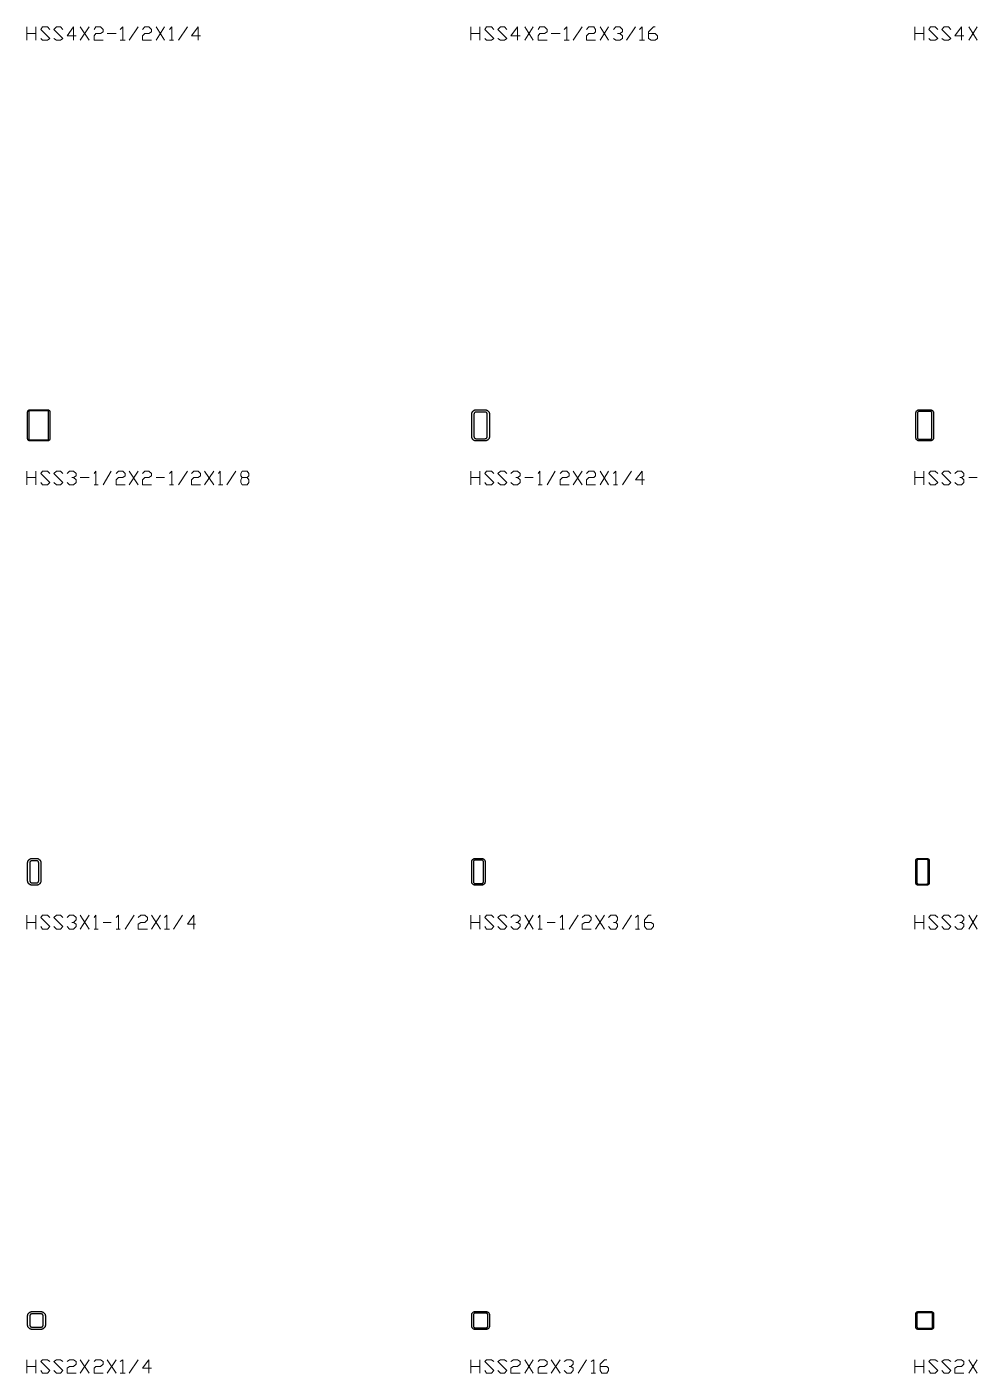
# Model space of a CAD drawing. Header units: inches. Extents: x 0 to 975, y -1305 to 34.
# Drawn here: x 749.9 to 856.9, y -1254.9 to -1103.4 of the extents above; entities that cross this region are included whole.
import ezdxf

# ---------------------------------------------------------------- set-up
doc = ezdxf.new("R2010")
doc.units = ezdxf.units.IN
doc.header["$MEASUREMENT"] = 0
doc.layers.add('AISC_STEEL', color=7, linetype='Continuous')

msp = doc.modelspace()

# ---------------------------------------------------------------- linework, layer by layer
at = {"color": 3, "lineweight": 0}
for p, q in [((749.92, -1104.88), (749.92, -1103.41)), ((749.92, -1104.14), (750.94, -1104.14)), ((750.94, -1103.41), (750.94, -1104.88)), ((755.92, -1103.41), (756.93, -1104.88)), ((755.92, -1104.88), (756.93, -1103.41)), ((758.96, -1104.14), (759.97, -1104.14)), ((761.45, -1104.88), (762.46, -1103.41)), ((764.49, -1103.41), (765.41, -1104.88)), ((764.49, -1104.88), (765.41, -1103.41)), ((766.98, -1104.88), (768, -1103.41)), ((799.9, -1104.88), (799.9, -1103.41)), ((799.9, -1104.14), (800.92, -1104.14)), ((800.92, -1103.41), (800.92, -1104.88)), ((805.99, -1103.41), (806.91, -1104.88)), ((805.99, -1104.88), (806.91, -1103.41)), ((808.94, -1104.14), (809.95, -1104.14)), ((811.43, -1104.88), (812.44, -1103.41)), ((814.47, -1103.41), (815.4, -1104.88)), ((814.47, -1104.88), (815.4, -1103.41)), ((817.42, -1104.88), (818.44, -1103.41)), ((849.88, -1104.88), (849.88, -1103.41)), ((849.88, -1104.14), (850.9, -1104.14)), ((850.9, -1103.41), (850.9, -1104.88)), ((855.97, -1103.41), (856.89, -1104.88)), ((855.97, -1104.88), (856.89, -1103.41)), ((760.43, -1104.88), (760.99, -1104.88)), ((765.97, -1104.88), (766.43, -1104.88)), ((810.42, -1104.88), (810.97, -1104.88)), ((818.9, -1104.88), (819.45, -1104.88)), ((749.92, -1154.96), (749.92, -1153.39)), ((749.92, -1154.13), (750.94, -1154.13)), ((750.94, -1153.39), (750.94, -1154.96)), ((755.92, -1154.13), (756.93, -1154.13)), ((758.5, -1154.96), (759.42, -1153.39)), ((761.45, -1153.39), (762.46, -1154.96)), ((761.45, -1154.96), (762.46, -1153.39)), ((764.49, -1154.13), (765.41, -1154.13)), ((766.98, -1154.96), (768, -1153.39)), ((769.93, -1153.39), (770.95, -1154.96)), ((769.93, -1154.96), (770.95, -1153.39)), ((772.42, -1154.96), (773.44, -1153.39)), ((799.9, -1154.96), (799.9, -1153.39)), ((799.9, -1154.13), (800.92, -1154.13)), ((800.92, -1153.39), (800.92, -1154.96)), ((805.99, -1154.13), (806.91, -1154.13)), ((808.48, -1154.96), (809.4, -1153.39)), ((811.43, -1153.39), (812.44, -1154.96)), ((811.43, -1154.96), (812.44, -1153.39)), ((814.47, -1153.39), (815.4, -1154.96)), ((814.47, -1154.96), (815.4, -1153.39)), ((816.96, -1154.96), (817.98, -1153.39)), ((849.88, -1154.96), (849.88, -1153.39)), ((849.88, -1154.13), (850.9, -1154.13)), ((850.9, -1153.39), (850.9, -1154.96)), ((855.97, -1154.13), (856.89, -1154.13)), ((757.48, -1154.96), (757.94, -1154.96)), ((765.97, -1154.96), (766.43, -1154.96)), ((771.5, -1154.96), (771.96, -1154.96)), ((807.47, -1154.96), (807.93, -1154.96)), ((815.95, -1154.96), (816.41, -1154.96)), ((749.92, -1204.94), (749.92, -1203.37)), ((749.92, -1204.2), (750.94, -1204.2)), ((750.94, -1203.37), (750.94, -1204.94)), ((755.92, -1203.37), (756.93, -1204.94)), ((755.92, -1204.94), (756.93, -1203.37)), ((758.5, -1204.2), (759.42, -1204.2)), ((760.99, -1204.94), (762, -1203.37)), ((763.94, -1203.37), (764.95, -1204.94)), ((763.94, -1204.94), (764.95, -1203.37)), ((766.43, -1204.94), (767.44, -1203.37)), ((799.9, -1204.94), (799.9, -1203.37)), ((799.9, -1204.2), (800.92, -1204.2)), ((800.92, -1203.37), (800.92, -1204.94)), ((805.99, -1203.37), (806.91, -1204.94)), ((805.99, -1204.94), (806.91, -1203.37)), ((808.48, -1204.2), (809.4, -1204.2)), ((810.97, -1204.94), (811.98, -1203.37)), ((813.92, -1203.37), (814.93, -1204.94)), ((813.92, -1204.94), (814.93, -1203.37)), ((816.96, -1204.94), (817.98, -1203.37)), ((849.88, -1204.94), (849.88, -1203.37)), ((849.88, -1204.2), (850.9, -1204.2)), ((850.9, -1203.37), (850.9, -1204.94)), ((855.97, -1203.37), (856.89, -1204.94)), ((855.97, -1204.94), (856.89, -1203.37)), ((757.48, -1204.94), (757.94, -1204.94)), ((759.97, -1204.94), (760.43, -1204.94)), ((765.41, -1204.94), (765.97, -1204.94)), ((807.47, -1204.94), (807.93, -1204.94)), ((809.95, -1204.94), (810.42, -1204.94)), ((818.44, -1204.94), (818.9, -1204.94)), ((749.92, -1254.92), (749.92, -1253.44)), ((749.92, -1254.18), (750.94, -1254.18)), ((750.94, -1253.44), (750.94, -1254.92)), ((755.92, -1253.44), (756.93, -1254.92)), ((755.92, -1254.92), (756.93, -1253.44)), ((758.96, -1253.44), (759.97, -1254.92)), ((758.96, -1254.92), (759.97, -1253.44)), ((761.45, -1254.92), (762.46, -1253.44)), ((799.9, -1254.92), (799.9, -1253.44)), ((799.9, -1254.18), (800.92, -1254.18)), ((800.92, -1253.44), (800.92, -1254.92)), ((805.99, -1253.44), (806.91, -1254.92)), ((805.99, -1254.92), (806.91, -1253.44)), ((808.94, -1253.44), (809.95, -1254.92)), ((808.94, -1254.92), (809.95, -1253.44)), ((811.98, -1254.92), (812.91, -1253.44)), ((849.88, -1254.92), (849.88, -1253.44)), ((849.88, -1254.18), (850.9, -1254.18)), ((850.9, -1253.44), (850.9, -1254.92)), ((855.97, -1253.44), (856.89, -1254.92)), ((855.97, -1254.92), (856.89, -1253.44)), ((760.43, -1254.92), (760.99, -1254.92)), ((813.46, -1254.92), (813.92, -1254.92))]:
    msp.add_line(p, q, dxfattribs=at)
for points in [[(751.49, -1104.7), (751.67, -1104.88), (752.23, -1104.88), (752.5, -1104.7), (751.49, -1103.68), (751.67, -1103.41), (752.23, -1103.41), (752.5, -1103.68)], [(752.97, -1104.7), (753.24, -1104.88), (753.7, -1104.88), (753.98, -1104.7), (752.97, -1103.68), (753.24, -1103.41), (753.7, -1103.41), (753.98, -1103.68)], [(755.45, -1104.42), (754.44, -1104.42), (755.18, -1103.41), (755.18, -1104.88)], [(757.48, -1103.68), (757.67, -1103.41), (758.22, -1103.41), (758.5, -1103.68), (758.5, -1103.96), (758.22, -1104.14), (757.67, -1104.14), (757.48, -1104.42), (757.48, -1104.88), (758.5, -1104.88)], [(760.43, -1103.68), (760.71, -1103.41), (760.71, -1104.88)], [(762.92, -1103.68), (763.2, -1103.41), (763.66, -1103.41), (763.94, -1103.68), (763.94, -1103.96), (763.66, -1104.14), (763.2, -1104.14), (762.92, -1104.42), (762.92, -1104.88), (763.94, -1104.88)], [(765.97, -1103.68), (766.24, -1103.41), (766.24, -1104.88)], [(769.47, -1104.42), (768.46, -1104.42), (769.2, -1103.41), (769.2, -1104.88)], [(801.47, -1104.7), (801.66, -1104.88), (802.21, -1104.88), (802.49, -1104.7), (801.47, -1103.68), (801.66, -1103.41), (802.21, -1103.41), (802.49, -1103.68)], [(802.95, -1104.7), (803.22, -1104.88), (803.68, -1104.88), (803.96, -1104.7), (802.95, -1103.68), (803.22, -1103.41), (803.68, -1103.41), (803.96, -1103.68)], [(805.44, -1104.42), (804.42, -1104.42), (805.16, -1103.41), (805.16, -1104.88)], [(807.47, -1103.68), (807.65, -1103.41), (808.2, -1103.41), (808.48, -1103.68), (808.48, -1103.96), (808.2, -1104.14), (807.65, -1104.14), (807.47, -1104.42), (807.47, -1104.88), (808.48, -1104.88)], [(810.42, -1103.68), (810.69, -1103.41), (810.69, -1104.88)], [(812.91, -1103.68), (813.18, -1103.41), (813.74, -1103.41), (813.92, -1103.68), (813.92, -1103.96), (813.74, -1104.14), (813.18, -1104.14), (812.91, -1104.42), (812.91, -1104.88), (813.92, -1104.88)], [(815.95, -1103.68), (816.23, -1103.41), (816.69, -1103.41), (816.96, -1103.68), (816.96, -1103.96), (816.69, -1104.14), (816.41, -1104.14)], [(816.69, -1104.14), (816.96, -1104.42), (816.96, -1104.7), (816.69, -1104.88), (816.23, -1104.88), (815.95, -1104.7)], [(818.9, -1103.68), (819.18, -1103.41), (819.18, -1104.88)], [(819.91, -1104.14), (820.65, -1104.14), (820.93, -1104.42), (820.93, -1104.7), (820.65, -1104.88), (820.19, -1104.88), (819.91, -1104.7), (819.91, -1103.96), (820.47, -1103.41), (820.65, -1103.41)], [(851.45, -1104.7), (851.64, -1104.88), (852.19, -1104.88), (852.47, -1104.7), (851.45, -1103.68), (851.64, -1103.41), (852.19, -1103.41), (852.47, -1103.68)], [(852.93, -1104.7), (853.2, -1104.88), (853.67, -1104.88), (853.94, -1104.7), (852.93, -1103.68), (853.2, -1103.41), (853.67, -1103.41), (853.94, -1103.68)], [(855.42, -1104.42), (854.4, -1104.42), (855.14, -1103.41), (855.14, -1104.88)], [(751.49, -1154.68), (751.67, -1154.96), (752.23, -1154.96), (752.5, -1154.68), (751.49, -1153.67), (751.67, -1153.39), (752.23, -1153.39), (752.5, -1153.67)], [(752.97, -1154.68), (753.24, -1154.96), (753.7, -1154.96), (753.98, -1154.68), (752.97, -1153.67), (753.24, -1153.39), (753.7, -1153.39), (753.98, -1153.67)], [(754.44, -1153.67), (754.72, -1153.39), (755.18, -1153.39), (755.45, -1153.67), (755.45, -1153.94), (755.18, -1154.13), (754.99, -1154.13)], [(755.18, -1154.13), (755.45, -1154.4), (755.45, -1154.68), (755.18, -1154.96), (754.72, -1154.96), (754.44, -1154.68)], [(757.48, -1153.67), (757.67, -1153.39), (757.67, -1154.96)], [(759.97, -1153.67), (760.25, -1153.39), (760.71, -1153.39), (760.99, -1153.67), (760.99, -1153.94), (760.71, -1154.13), (760.25, -1154.13), (759.97, -1154.4), (759.97, -1154.96), (760.99, -1154.96)], [(762.92, -1153.67), (763.2, -1153.39), (763.66, -1153.39), (763.94, -1153.67), (763.94, -1153.94), (763.66, -1154.13), (763.2, -1154.13), (762.92, -1154.4), (762.92, -1154.96), (763.94, -1154.96)], [(765.97, -1153.67), (766.24, -1153.39), (766.24, -1154.96)], [(768.46, -1153.67), (768.73, -1153.39), (769.2, -1153.39), (769.47, -1153.67), (769.47, -1153.94), (769.2, -1154.13), (768.73, -1154.13), (768.46, -1154.4), (768.46, -1154.96), (769.47, -1154.96)], [(771.5, -1153.67), (771.69, -1153.39), (771.69, -1154.96)], [(774.73, -1154.13), (774.91, -1154.4), (774.91, -1154.68), (774.73, -1154.96), (774.17, -1154.96), (773.99, -1154.68), (773.99, -1154.4), (774.17, -1154.13), (774.73, -1154.13), (774.91, -1153.94), (774.91, -1153.67), (774.73, -1153.39), (774.17, -1153.39), (773.99, -1153.67), (773.99, -1153.94), (774.17, -1154.13)], [(801.47, -1154.68), (801.66, -1154.96), (802.21, -1154.96), (802.49, -1154.68), (801.47, -1153.67), (801.66, -1153.39), (802.21, -1153.39), (802.49, -1153.67)], [(802.95, -1154.68), (803.22, -1154.96), (803.68, -1154.96), (803.96, -1154.68), (802.95, -1153.67), (803.22, -1153.39), (803.68, -1153.39), (803.96, -1153.67)], [(804.42, -1153.67), (804.7, -1153.39), (805.16, -1153.39), (805.44, -1153.67), (805.44, -1153.94), (805.16, -1154.13), (804.98, -1154.13)], [(805.16, -1154.13), (805.44, -1154.4), (805.44, -1154.68), (805.16, -1154.96), (804.7, -1154.96), (804.42, -1154.68)], [(807.47, -1153.67), (807.65, -1153.39), (807.65, -1154.96)], [(809.95, -1153.67), (810.23, -1153.39), (810.69, -1153.39), (810.97, -1153.67), (810.97, -1153.94), (810.69, -1154.13), (810.23, -1154.13), (809.95, -1154.4), (809.95, -1154.96), (810.97, -1154.96)], [(812.91, -1153.67), (813.18, -1153.39), (813.74, -1153.39), (813.92, -1153.67), (813.92, -1153.94), (813.74, -1154.13), (813.18, -1154.13), (812.91, -1154.4), (812.91, -1154.96), (813.92, -1154.96)], [(815.95, -1153.67), (816.23, -1153.39), (816.23, -1154.96)], [(819.45, -1154.4), (818.44, -1154.4), (819.18, -1153.39), (819.18, -1154.96)], [(851.45, -1154.68), (851.64, -1154.96), (852.19, -1154.96), (852.47, -1154.68), (851.45, -1153.67), (851.64, -1153.39), (852.19, -1153.39), (852.47, -1153.67)], [(852.93, -1154.68), (853.2, -1154.96), (853.67, -1154.96), (853.94, -1154.68), (852.93, -1153.67), (853.2, -1153.39), (853.67, -1153.39), (853.94, -1153.67)], [(854.4, -1153.67), (854.68, -1153.39), (855.14, -1153.39), (855.42, -1153.67), (855.42, -1153.94), (855.14, -1154.13), (854.96, -1154.13)], [(855.14, -1154.13), (855.42, -1154.4), (855.42, -1154.68), (855.14, -1154.96), (854.68, -1154.96), (854.4, -1154.68)], [(751.49, -1204.66), (751.67, -1204.94), (752.23, -1204.94), (752.5, -1204.66), (751.49, -1203.65), (751.67, -1203.37), (752.23, -1203.37), (752.5, -1203.65)], [(752.97, -1204.66), (753.24, -1204.94), (753.7, -1204.94), (753.98, -1204.66), (752.97, -1203.65), (753.24, -1203.37), (753.7, -1203.37), (753.98, -1203.65)], [(754.44, -1203.65), (754.72, -1203.37), (755.18, -1203.37), (755.45, -1203.65), (755.45, -1203.92), (755.18, -1204.2), (754.99, -1204.2)], [(755.18, -1204.2), (755.45, -1204.38), (755.45, -1204.66), (755.18, -1204.94), (754.72, -1204.94), (754.44, -1204.66)], [(757.48, -1203.65), (757.67, -1203.37), (757.67, -1204.94)], [(759.97, -1203.65), (760.25, -1203.37), (760.25, -1204.94)], [(762.46, -1203.65), (762.74, -1203.37), (763.2, -1203.37), (763.48, -1203.65), (763.48, -1203.92), (763.2, -1204.2), (762.74, -1204.2), (762.46, -1204.38), (762.46, -1204.94), (763.48, -1204.94)], [(765.41, -1203.65), (765.69, -1203.37), (765.69, -1204.94)], [(768.92, -1204.38), (768, -1204.38), (768.73, -1203.37), (768.73, -1204.94)], [(801.47, -1204.66), (801.66, -1204.94), (802.21, -1204.94), (802.49, -1204.66), (801.47, -1203.65), (801.66, -1203.37), (802.21, -1203.37), (802.49, -1203.65)], [(802.95, -1204.66), (803.22, -1204.94), (803.68, -1204.94), (803.96, -1204.66), (802.95, -1203.65), (803.22, -1203.37), (803.68, -1203.37), (803.96, -1203.65)], [(804.42, -1203.65), (804.7, -1203.37), (805.16, -1203.37), (805.44, -1203.65), (805.44, -1203.92), (805.16, -1204.2), (804.98, -1204.2)], [(805.16, -1204.2), (805.44, -1204.38), (805.44, -1204.66), (805.16, -1204.94), (804.7, -1204.94), (804.42, -1204.66)], [(807.47, -1203.65), (807.65, -1203.37), (807.65, -1204.94)], [(809.95, -1203.65), (810.23, -1203.37), (810.23, -1204.94)], [(812.44, -1203.65), (812.72, -1203.37), (813.18, -1203.37), (813.46, -1203.65), (813.46, -1203.92), (813.18, -1204.2), (812.72, -1204.2), (812.44, -1204.38), (812.44, -1204.94), (813.46, -1204.94)], [(815.4, -1203.65), (815.67, -1203.37), (816.23, -1203.37), (816.41, -1203.65), (816.41, -1203.92), (816.23, -1204.2), (815.95, -1204.2)], [(816.23, -1204.2), (816.41, -1204.38), (816.41, -1204.66), (816.23, -1204.94), (815.67, -1204.94), (815.4, -1204.66)], [(818.44, -1203.65), (818.72, -1203.37), (818.72, -1204.94)], [(819.45, -1204.2), (820.19, -1204.2), (820.47, -1204.38), (820.47, -1204.66), (820.19, -1204.94), (819.73, -1204.94), (819.45, -1204.66), (819.45, -1203.92), (819.91, -1203.37), (820.19, -1203.37)], [(851.45, -1204.66), (851.64, -1204.94), (852.19, -1204.94), (852.47, -1204.66), (851.45, -1203.65), (851.64, -1203.37), (852.19, -1203.37), (852.47, -1203.65)], [(852.93, -1204.66), (853.2, -1204.94), (853.67, -1204.94), (853.94, -1204.66), (852.93, -1203.65), (853.2, -1203.37), (853.67, -1203.37), (853.94, -1203.65)], [(854.4, -1203.65), (854.68, -1203.37), (855.14, -1203.37), (855.42, -1203.65), (855.42, -1203.92), (855.14, -1204.2), (854.96, -1204.2)], [(855.14, -1204.2), (855.42, -1204.38), (855.42, -1204.66), (855.14, -1204.94), (854.68, -1204.94), (854.4, -1204.66)], [(751.49, -1254.64), (751.67, -1254.92), (752.23, -1254.92), (752.5, -1254.64), (751.49, -1253.63), (751.67, -1253.44), (752.23, -1253.44), (752.5, -1253.63)], [(752.97, -1254.64), (753.24, -1254.92), (753.7, -1254.92), (753.98, -1254.64), (752.97, -1253.63), (753.24, -1253.44), (753.7, -1253.44), (753.98, -1253.63)], [(754.44, -1253.63), (754.72, -1253.44), (755.18, -1253.44), (755.45, -1253.63), (755.45, -1253.9), (755.18, -1254.18), (754.72, -1254.18), (754.44, -1254.37), (754.44, -1254.92), (755.45, -1254.92)], [(757.48, -1253.63), (757.67, -1253.44), (758.22, -1253.44), (758.5, -1253.63), (758.5, -1253.9), (758.22, -1254.18), (757.67, -1254.18), (757.48, -1254.37), (757.48, -1254.92), (758.5, -1254.92)], [(760.43, -1253.63), (760.71, -1253.44), (760.71, -1254.92)], [(763.94, -1254.37), (762.92, -1254.37), (763.66, -1253.44), (763.66, -1254.92)], [(801.47, -1254.64), (801.66, -1254.92), (802.21, -1254.92), (802.49, -1254.64), (801.47, -1253.63), (801.66, -1253.44), (802.21, -1253.44), (802.49, -1253.63)], [(802.95, -1254.64), (803.22, -1254.92), (803.68, -1254.92), (803.96, -1254.64), (802.95, -1253.63), (803.22, -1253.44), (803.68, -1253.44), (803.96, -1253.63)], [(804.42, -1253.63), (804.7, -1253.44), (805.16, -1253.44), (805.44, -1253.63), (805.44, -1253.9), (805.16, -1254.18), (804.7, -1254.18), (804.42, -1254.37), (804.42, -1254.92), (805.44, -1254.92)], [(807.47, -1253.63), (807.65, -1253.44), (808.2, -1253.44), (808.48, -1253.63), (808.48, -1253.9), (808.2, -1254.18), (807.65, -1254.18), (807.47, -1254.37), (807.47, -1254.92), (808.48, -1254.92)], [(810.42, -1253.63), (810.69, -1253.44), (811.15, -1253.44), (811.43, -1253.63), (811.43, -1253.9), (811.15, -1254.18), (810.97, -1254.18)], [(811.15, -1254.18), (811.43, -1254.37), (811.43, -1254.64), (811.15, -1254.92), (810.69, -1254.92), (810.42, -1254.64)], [(813.46, -1253.63), (813.74, -1253.44), (813.74, -1254.92)], [(814.47, -1254.18), (815.21, -1254.18), (815.4, -1254.37), (815.4, -1254.64), (815.21, -1254.92), (814.66, -1254.92), (814.47, -1254.64), (814.47, -1253.9), (814.93, -1253.44), (815.21, -1253.44)], [(851.45, -1254.64), (851.64, -1254.92), (852.19, -1254.92), (852.47, -1254.64), (851.45, -1253.63), (851.64, -1253.44), (852.19, -1253.44), (852.47, -1253.63)], [(852.93, -1254.64), (853.2, -1254.92), (853.67, -1254.92), (853.94, -1254.64), (852.93, -1253.63), (853.2, -1253.44), (853.67, -1253.44), (853.94, -1253.63)], [(854.4, -1253.63), (854.68, -1253.44), (855.14, -1253.44), (855.42, -1253.63), (855.42, -1253.9), (855.14, -1254.18), (854.68, -1254.18), (854.4, -1254.37), (854.4, -1254.92), (855.42, -1254.92)]]:
    msp.add_lwpolyline(points, dxfattribs=at)
at = {"layer": 'AISC_STEEL'}
for points in [[(752.25, -1146.5), (752.28, -1146.5), (752.31, -1146.51), (752.33, -1146.51), (752.36, -1146.52), (752.38, -1146.54), (752.41, -1146.55), (752.43, -1146.57), (752.45, -1146.59), (752.46, -1146.62), (752.48, -1146.64), (752.49, -1146.67), (752.49, -1146.69), (752.5, -1146.72), (752.5, -1146.75), (752.5, -1149.75), (752.5, -1149.78), (752.49, -1149.81), (752.49, -1149.83), (752.48, -1149.86), (752.46, -1149.88), (752.45, -1149.91), (752.43, -1149.93), (752.41, -1149.95), (752.38, -1149.96), (752.36, -1149.98), (752.33, -1149.99), (752.31, -1149.99), (752.28, -1150), (752.25, -1150), (750.25, -1150), (750.22, -1150), (750.19, -1149.99), (750.17, -1149.99), (750.14, -1149.98), (750.12, -1149.96), (750.09, -1149.95), (750.07, -1149.93), (750.05, -1149.91), (750.04, -1149.88), (750.02, -1149.86), (750.01, -1149.83), (750.01, -1149.81), (750, -1149.78), (750, -1149.75), (750, -1146.75), (750, -1146.72), (750.01, -1146.69), (750.01, -1146.67), (750.02, -1146.64), (750.04, -1146.62), (750.05, -1146.59), (750.07, -1146.57), (750.09, -1146.55), (750.12, -1146.54), (750.14, -1146.52), (750.17, -1146.51), (750.19, -1146.51), (750.22, -1146.5), (750.25, -1146.5)], [(750.25, -1146.62), (750.23, -1146.63), (750.22, -1146.63), (750.2, -1146.63), (750.19, -1146.64), (750.17, -1146.65), (750.16, -1146.66), (750.15, -1146.67), (750.14, -1146.69), (750.13, -1146.7), (750.13, -1146.72), (750.13, -1146.73), (750.12, -1146.75), (750.12, -1149.75), (750.13, -1149.77), (750.13, -1149.78), (750.13, -1149.8), (750.14, -1149.81), (750.15, -1149.83), (750.16, -1149.84), (750.17, -1149.85), (750.19, -1149.86), (750.2, -1149.87), (750.22, -1149.87), (750.23, -1149.87), (750.25, -1149.88), (752.25, -1149.88), (752.27, -1149.87), (752.28, -1149.87), (752.3, -1149.87), (752.31, -1149.86), (752.33, -1149.85), (752.34, -1149.84), (752.35, -1149.83), (752.36, -1149.81), (752.37, -1149.8), (752.37, -1149.78), (752.37, -1149.77), (752.37, -1149.75), (752.37, -1146.75), (752.37, -1146.73), (752.37, -1146.72), (752.37, -1146.7), (752.36, -1146.69), (752.35, -1146.67), (752.34, -1146.66), (752.33, -1146.65), (752.31, -1146.64), (752.3, -1146.63), (752.28, -1146.63), (752.27, -1146.63), (752.25, -1146.62)], [(801.5, -1146.5), (801.53, -1146.5), (801.56, -1146.5), (801.59, -1146.51), (801.62, -1146.51), (801.64, -1146.52), (801.67, -1146.53), (801.7, -1146.54), (801.72, -1146.55), (801.75, -1146.57), (801.77, -1146.58), (801.8, -1146.6), (801.82, -1146.62), (801.84, -1146.64), (801.86, -1146.66), (801.88, -1146.68), (801.9, -1146.7), (801.92, -1146.73), (801.93, -1146.75), (801.95, -1146.78), (801.96, -1146.8), (801.97, -1146.83), (801.98, -1146.86), (801.99, -1146.88), (801.99, -1146.91), (802, -1146.94), (802, -1146.97), (802, -1147), (802, -1149.5), (802, -1149.53), (802, -1149.56), (801.99, -1149.59), (801.99, -1149.62), (801.98, -1149.64), (801.97, -1149.67), (801.96, -1149.7), (801.95, -1149.72), (801.93, -1149.75), (801.92, -1149.77), (801.9, -1149.8), (801.88, -1149.82), (801.86, -1149.84), (801.84, -1149.86), (801.82, -1149.88), (801.8, -1149.9), (801.77, -1149.92), (801.75, -1149.93), (801.72, -1149.95), (801.7, -1149.96), (801.67, -1149.97), (801.64, -1149.98), (801.62, -1149.99), (801.59, -1149.99), (801.56, -1150), (801.53, -1150), (801.5, -1150), (800.5, -1150), (800.47, -1150), (800.44, -1150), (800.41, -1149.99), (800.38, -1149.99), (800.36, -1149.98), (800.33, -1149.97), (800.3, -1149.96), (800.28, -1149.95), (800.25, -1149.93), (800.23, -1149.92), (800.2, -1149.9), (800.18, -1149.88), (800.16, -1149.86), (800.14, -1149.84), (800.12, -1149.82), (800.1, -1149.8), (800.08, -1149.77), (800.07, -1149.75), (800.05, -1149.72), (800.04, -1149.7), (800.03, -1149.67), (800.02, -1149.64), (800.01, -1149.62), (800.01, -1149.59), (800, -1149.56), (800, -1149.53), (800, -1149.5), (800, -1147), (800, -1146.97), (800, -1146.94), (800.01, -1146.91), (800.01, -1146.88), (800.02, -1146.86), (800.03, -1146.83), (800.04, -1146.8), (800.05, -1146.78), (800.07, -1146.75), (800.08, -1146.73), (800.1, -1146.7), (800.12, -1146.68), (800.14, -1146.66), (800.16, -1146.64), (800.18, -1146.62), (800.2, -1146.6), (800.23, -1146.58), (800.25, -1146.57), (800.28, -1146.55), (800.3, -1146.54), (800.33, -1146.53), (800.36, -1146.52), (800.38, -1146.51), (800.41, -1146.51), (800.44, -1146.5), (800.47, -1146.5), (800.5, -1146.5)], [(800.5, -1146.75), (800.47, -1146.75), (800.44, -1146.76), (800.42, -1146.76), (800.39, -1146.77), (800.37, -1146.79), (800.34, -1146.8), (800.32, -1146.82), (800.3, -1146.84), (800.29, -1146.87), (800.27, -1146.89), (800.26, -1146.92), (800.26, -1146.94), (800.25, -1146.97), (800.25, -1147), (800.25, -1149.5), (800.25, -1149.53), (800.26, -1149.56), (800.26, -1149.58), (800.27, -1149.61), (800.29, -1149.63), (800.3, -1149.66), (800.32, -1149.68), (800.34, -1149.7), (800.37, -1149.71), (800.39, -1149.73), (800.42, -1149.74), (800.44, -1149.74), (800.47, -1149.75), (800.5, -1149.75), (801.5, -1149.75), (801.53, -1149.75), (801.56, -1149.74), (801.58, -1149.74), (801.61, -1149.73), (801.63, -1149.71), (801.66, -1149.7), (801.68, -1149.68), (801.7, -1149.66), (801.71, -1149.63), (801.73, -1149.61), (801.74, -1149.58), (801.74, -1149.56), (801.75, -1149.53), (801.75, -1149.5), (801.75, -1147), (801.75, -1146.97), (801.74, -1146.94), (801.74, -1146.92), (801.73, -1146.89), (801.71, -1146.87), (801.7, -1146.84), (801.68, -1146.82), (801.66, -1146.8), (801.63, -1146.79), (801.61, -1146.77), (801.58, -1146.76), (801.56, -1146.76), (801.53, -1146.75), (801.5, -1146.75)], [(851.62, -1146.5), (851.65, -1146.5), (851.68, -1146.5), (851.71, -1146.51), (851.74, -1146.52), (851.77, -1146.53), (851.8, -1146.54), (851.82, -1146.56), (851.85, -1146.57), (851.87, -1146.59), (851.89, -1146.61), (851.91, -1146.63), (851.93, -1146.65), (851.94, -1146.68), (851.96, -1146.7), (851.97, -1146.73), (851.98, -1146.76), (851.99, -1146.79), (852, -1146.82), (852, -1146.85), (852, -1146.88), (852, -1149.62), (852, -1149.65), (852, -1149.68), (851.99, -1149.71), (851.98, -1149.74), (851.97, -1149.77), (851.96, -1149.8), (851.94, -1149.82), (851.93, -1149.85), (851.91, -1149.87), (851.89, -1149.89), (851.87, -1149.91), (851.85, -1149.93), (851.82, -1149.94), (851.8, -1149.96), (851.77, -1149.97), (851.74, -1149.98), (851.71, -1149.99), (851.68, -1150), (851.65, -1150), (851.62, -1150), (850.38, -1150), (850.35, -1150), (850.32, -1150), (850.29, -1149.99), (850.26, -1149.98), (850.23, -1149.97), (850.2, -1149.96), (850.18, -1149.94), (850.15, -1149.93), (850.13, -1149.91), (850.11, -1149.89), (850.09, -1149.87), (850.07, -1149.85), (850.06, -1149.82), (850.04, -1149.8), (850.03, -1149.77), (850.02, -1149.74), (850.01, -1149.71), (850, -1149.68), (850, -1149.65), (850, -1149.62), (850, -1146.88), (850, -1146.85), (850, -1146.82), (850.01, -1146.79), (850.02, -1146.76), (850.03, -1146.73), (850.04, -1146.7), (850.06, -1146.68), (850.07, -1146.65), (850.09, -1146.63), (850.11, -1146.61), (850.13, -1146.59), (850.15, -1146.57), (850.18, -1146.56), (850.2, -1146.54), (850.23, -1146.53), (850.26, -1146.52), (850.29, -1146.51), (850.32, -1146.5), (850.35, -1146.5), (850.38, -1146.5)], [(850.38, -1146.69), (850.35, -1146.69), (850.33, -1146.69), (850.3, -1146.7), (850.28, -1146.71), (850.26, -1146.73), (850.24, -1146.74), (850.23, -1146.76), (850.21, -1146.78), (850.2, -1146.8), (850.19, -1146.83), (850.19, -1146.85), (850.19, -1146.88), (850.19, -1149.62), (850.19, -1149.65), (850.19, -1149.67), (850.2, -1149.7), (850.21, -1149.72), (850.23, -1149.74), (850.24, -1149.76), (850.26, -1149.77), (850.28, -1149.79), (850.3, -1149.8), (850.33, -1149.81), (850.35, -1149.81), (850.38, -1149.81), (851.62, -1149.81), (851.65, -1149.81), (851.67, -1149.81), (851.7, -1149.8), (851.72, -1149.79), (851.74, -1149.77), (851.76, -1149.76), (851.77, -1149.74), (851.79, -1149.72), (851.8, -1149.7), (851.81, -1149.67), (851.81, -1149.65), (851.81, -1149.62), (851.81, -1146.88), (851.81, -1146.85), (851.81, -1146.83), (851.8, -1146.8), (851.79, -1146.78), (851.77, -1146.76), (851.76, -1146.74), (851.74, -1146.73), (851.72, -1146.71), (851.7, -1146.7), (851.67, -1146.69), (851.65, -1146.69), (851.62, -1146.69)], [(751, -1197), (751.03, -1197), (751.06, -1197), (751.09, -1197.01), (751.12, -1197.01), (751.14, -1197.02), (751.17, -1197.03), (751.2, -1197.04), (751.22, -1197.05), (751.25, -1197.07), (751.27, -1197.08), (751.3, -1197.1), (751.32, -1197.12), (751.34, -1197.14), (751.36, -1197.16), (751.38, -1197.18), (751.4, -1197.2), (751.42, -1197.23), (751.43, -1197.25), (751.45, -1197.28), (751.46, -1197.3), (751.47, -1197.33), (751.48, -1197.36), (751.49, -1197.38), (751.49, -1197.41), (751.5, -1197.44), (751.5, -1197.47), (751.5, -1197.5), (751.5, -1199.5), (751.5, -1199.53), (751.5, -1199.56), (751.49, -1199.59), (751.49, -1199.62), (751.48, -1199.64), (751.47, -1199.67), (751.46, -1199.7), (751.45, -1199.72), (751.43, -1199.75), (751.42, -1199.77), (751.4, -1199.8), (751.38, -1199.82), (751.36, -1199.84), (751.34, -1199.86), (751.32, -1199.88), (751.3, -1199.9), (751.27, -1199.92), (751.25, -1199.93), (751.22, -1199.95), (751.2, -1199.96), (751.17, -1199.97), (751.14, -1199.98), (751.12, -1199.99), (751.09, -1199.99), (751.06, -1200), (751.03, -1200), (751, -1200), (750.5, -1200), (750.47, -1200), (750.44, -1200), (750.41, -1199.99), (750.38, -1199.99), (750.36, -1199.98), (750.33, -1199.97), (750.3, -1199.96), (750.28, -1199.95), (750.25, -1199.93), (750.23, -1199.92), (750.2, -1199.9), (750.18, -1199.88), (750.16, -1199.86), (750.14, -1199.84), (750.12, -1199.82), (750.1, -1199.8), (750.08, -1199.77), (750.07, -1199.75), (750.05, -1199.72), (750.04, -1199.7), (750.03, -1199.67), (750.02, -1199.64), (750.01, -1199.62), (750.01, -1199.59), (750, -1199.56), (750, -1199.53), (750, -1199.5), (750, -1197.5), (750, -1197.47), (750, -1197.44), (750.01, -1197.41), (750.01, -1197.38), (750.02, -1197.36), (750.03, -1197.33), (750.04, -1197.3), (750.05, -1197.28), (750.07, -1197.25), (750.08, -1197.23), (750.1, -1197.2), (750.12, -1197.18), (750.14, -1197.16), (750.16, -1197.14), (750.18, -1197.12), (750.2, -1197.1), (750.23, -1197.08), (750.25, -1197.07), (750.28, -1197.05), (750.3, -1197.04), (750.33, -1197.03), (750.36, -1197.02), (750.38, -1197.01), (750.41, -1197.01), (750.44, -1197), (750.47, -1197), (750.5, -1197)], [(750.5, -1197.25), (750.47, -1197.25), (750.44, -1197.26), (750.42, -1197.26), (750.39, -1197.27), (750.37, -1197.29), (750.34, -1197.3), (750.32, -1197.32), (750.3, -1197.34), (750.29, -1197.37), (750.27, -1197.39), (750.26, -1197.42), (750.26, -1197.44), (750.25, -1197.47), (750.25, -1197.5), (750.25, -1199.5), (750.25, -1199.53), (750.26, -1199.56), (750.26, -1199.58), (750.27, -1199.61), (750.29, -1199.63), (750.3, -1199.66), (750.32, -1199.68), (750.34, -1199.7), (750.37, -1199.71), (750.39, -1199.73), (750.42, -1199.74), (750.44, -1199.74), (750.47, -1199.75), (750.5, -1199.75), (751, -1199.75), (751.03, -1199.75), (751.06, -1199.74), (751.08, -1199.74), (751.11, -1199.73), (751.13, -1199.71), (751.16, -1199.7), (751.18, -1199.68), (751.2, -1199.66), (751.21, -1199.63), (751.23, -1199.61), (751.24, -1199.58), (751.24, -1199.56), (751.25, -1199.53), (751.25, -1199.5), (751.25, -1197.5), (751.25, -1197.47), (751.24, -1197.44), (751.24, -1197.42), (751.23, -1197.39), (751.21, -1197.37), (751.2, -1197.34), (751.18, -1197.32), (751.16, -1197.3), (751.13, -1197.29), (751.11, -1197.27), (751.08, -1197.26), (751.06, -1197.26), (751.03, -1197.25), (751, -1197.25)], [(801.12, -1197), (801.15, -1197), (801.18, -1197), (801.21, -1197.01), (801.24, -1197.02), (801.27, -1197.03), (801.3, -1197.04), (801.32, -1197.06), (801.35, -1197.07), (801.37, -1197.09), (801.39, -1197.11), (801.41, -1197.13), (801.43, -1197.15), (801.44, -1197.18), (801.46, -1197.2), (801.47, -1197.23), (801.48, -1197.26), (801.49, -1197.29), (801.5, -1197.32), (801.5, -1197.35), (801.5, -1197.38), (801.5, -1199.62), (801.5, -1199.65), (801.5, -1199.68), (801.49, -1199.71), (801.48, -1199.74), (801.47, -1199.77), (801.46, -1199.8), (801.44, -1199.82), (801.43, -1199.85), (801.41, -1199.87), (801.39, -1199.89), (801.37, -1199.91), (801.35, -1199.93), (801.32, -1199.94), (801.3, -1199.96), (801.27, -1199.97), (801.24, -1199.98), (801.21, -1199.99), (801.18, -1200), (801.15, -1200), (801.12, -1200), (800.38, -1200), (800.35, -1200), (800.32, -1200), (800.29, -1199.99), (800.26, -1199.98), (800.23, -1199.97), (800.2, -1199.96), (800.18, -1199.94), (800.15, -1199.93), (800.13, -1199.91), (800.11, -1199.89), (800.09, -1199.87), (800.07, -1199.85), (800.06, -1199.82), (800.04, -1199.8), (800.03, -1199.77), (800.02, -1199.74), (800.01, -1199.71), (800, -1199.68), (800, -1199.65), (800, -1199.62), (800, -1197.38), (800, -1197.35), (800, -1197.32), (800.01, -1197.29), (800.02, -1197.26), (800.03, -1197.23), (800.04, -1197.2), (800.06, -1197.18), (800.07, -1197.15), (800.09, -1197.13), (800.11, -1197.11), (800.13, -1197.09), (800.15, -1197.07), (800.18, -1197.06), (800.2, -1197.04), (800.23, -1197.03), (800.26, -1197.02), (800.29, -1197.01), (800.32, -1197), (800.35, -1197), (800.38, -1197)], [(800.38, -1197.19), (800.35, -1197.19), (800.33, -1197.19), (800.3, -1197.2), (800.28, -1197.21), (800.26, -1197.23), (800.24, -1197.24), (800.23, -1197.26), (800.21, -1197.28), (800.2, -1197.3), (800.19, -1197.33), (800.19, -1197.35), (800.19, -1197.38), (800.19, -1199.62), (800.19, -1199.65), (800.19, -1199.67), (800.2, -1199.7), (800.21, -1199.72), (800.23, -1199.74), (800.24, -1199.76), (800.26, -1199.77), (800.28, -1199.79), (800.3, -1199.8), (800.33, -1199.81), (800.35, -1199.81), (800.38, -1199.81), (801.12, -1199.81), (801.15, -1199.81), (801.17, -1199.81), (801.2, -1199.8), (801.22, -1199.79), (801.24, -1199.77), (801.26, -1199.76), (801.27, -1199.74), (801.29, -1199.72), (801.3, -1199.7), (801.31, -1199.67), (801.31, -1199.65), (801.31, -1199.62), (801.31, -1197.38), (801.31, -1197.35), (801.31, -1197.33), (801.3, -1197.3), (801.29, -1197.28), (801.27, -1197.26), (801.26, -1197.24), (801.24, -1197.23), (801.22, -1197.21), (801.2, -1197.2), (801.17, -1197.19), (801.15, -1197.19), (801.12, -1197.19)], [(851.25, -1197), (851.28, -1197), (851.31, -1197.01), (851.33, -1197.01), (851.36, -1197.02), (851.38, -1197.04), (851.41, -1197.05), (851.43, -1197.07), (851.45, -1197.09), (851.46, -1197.12), (851.48, -1197.14), (851.49, -1197.17), (851.49, -1197.19), (851.5, -1197.22), (851.5, -1197.25), (851.5, -1199.75), (851.5, -1199.78), (851.49, -1199.81), (851.49, -1199.83), (851.48, -1199.86), (851.46, -1199.88), (851.45, -1199.91), (851.43, -1199.93), (851.41, -1199.95), (851.38, -1199.96), (851.36, -1199.98), (851.33, -1199.99), (851.31, -1199.99), (851.28, -1200), (851.25, -1200), (850.25, -1200), (850.22, -1200), (850.19, -1199.99), (850.17, -1199.99), (850.14, -1199.98), (850.12, -1199.96), (850.09, -1199.95), (850.07, -1199.93), (850.05, -1199.91), (850.04, -1199.88), (850.02, -1199.86), (850.01, -1199.83), (850.01, -1199.81), (850, -1199.78), (850, -1199.75), (850, -1197.25), (850, -1197.22), (850.01, -1197.19), (850.01, -1197.17), (850.02, -1197.14), (850.04, -1197.12), (850.05, -1197.09), (850.07, -1197.07), (850.09, -1197.05), (850.12, -1197.04), (850.14, -1197.02), (850.17, -1197.01), (850.19, -1197.01), (850.22, -1197), (850.25, -1197)], [(850.25, -1197.12), (850.23, -1197.13), (850.22, -1197.13), (850.2, -1197.13), (850.19, -1197.14), (850.17, -1197.15), (850.16, -1197.16), (850.15, -1197.17), (850.14, -1197.19), (850.13, -1197.2), (850.13, -1197.22), (850.13, -1197.23), (850.12, -1197.25), (850.12, -1199.75), (850.13, -1199.77), (850.13, -1199.78), (850.13, -1199.8), (850.14, -1199.81), (850.15, -1199.83), (850.16, -1199.84), (850.17, -1199.85), (850.19, -1199.86), (850.2, -1199.87), (850.22, -1199.87), (850.23, -1199.87), (850.25, -1199.88), (851.25, -1199.88), (851.27, -1199.87), (851.28, -1199.87), (851.3, -1199.87), (851.31, -1199.86), (851.33, -1199.85), (851.34, -1199.84), (851.35, -1199.83), (851.36, -1199.81), (851.37, -1199.8), (851.37, -1199.78), (851.37, -1199.77), (851.37, -1199.75), (851.37, -1197.25), (851.37, -1197.23), (851.37, -1197.22), (851.37, -1197.2), (851.36, -1197.19), (851.35, -1197.17), (851.34, -1197.16), (851.33, -1197.15), (851.31, -1197.14), (851.3, -1197.13), (851.28, -1197.13), (851.27, -1197.13), (851.25, -1197.12)], [(751.5, -1248), (751.53, -1248), (751.56, -1248), (751.59, -1248.01), (751.62, -1248.01), (751.64, -1248.02), (751.67, -1248.03), (751.7, -1248.04), (751.72, -1248.05), (751.75, -1248.07), (751.77, -1248.08), (751.8, -1248.1), (751.82, -1248.12), (751.84, -1248.14), (751.86, -1248.16), (751.88, -1248.18), (751.9, -1248.2), (751.92, -1248.23), (751.93, -1248.25), (751.95, -1248.28), (751.96, -1248.3), (751.97, -1248.33), (751.98, -1248.36), (751.99, -1248.38), (751.99, -1248.41), (752, -1248.44), (752, -1248.47), (752, -1248.5), (752, -1249.5), (752, -1249.53), (752, -1249.56), (751.99, -1249.59), (751.99, -1249.62), (751.98, -1249.64), (751.97, -1249.67), (751.96, -1249.7), (751.95, -1249.72), (751.93, -1249.75), (751.92, -1249.77), (751.9, -1249.8), (751.88, -1249.82), (751.86, -1249.84), (751.84, -1249.86), (751.82, -1249.88), (751.8, -1249.9), (751.77, -1249.92), (751.75, -1249.93), (751.72, -1249.95), (751.7, -1249.96), (751.67, -1249.97), (751.64, -1249.98), (751.62, -1249.99), (751.59, -1249.99), (751.56, -1250), (751.53, -1250), (751.5, -1250), (750.5, -1250), (750.47, -1250), (750.44, -1250), (750.41, -1249.99), (750.38, -1249.99), (750.36, -1249.98), (750.33, -1249.97), (750.3, -1249.96), (750.28, -1249.95), (750.25, -1249.93), (750.23, -1249.92), (750.2, -1249.9), (750.18, -1249.88), (750.16, -1249.86), (750.14, -1249.84), (750.12, -1249.82), (750.1, -1249.8), (750.08, -1249.77), (750.07, -1249.75), (750.05, -1249.72), (750.04, -1249.7), (750.03, -1249.67), (750.02, -1249.64), (750.01, -1249.62), (750.01, -1249.59), (750, -1249.56), (750, -1249.53), (750, -1249.5), (750, -1248.5), (750, -1248.47), (750, -1248.44), (750.01, -1248.41), (750.01, -1248.38), (750.02, -1248.36), (750.03, -1248.33), (750.04, -1248.3), (750.05, -1248.28), (750.07, -1248.25), (750.08, -1248.23), (750.1, -1248.2), (750.12, -1248.18), (750.14, -1248.16), (750.16, -1248.14), (750.18, -1248.12), (750.2, -1248.1), (750.23, -1248.08), (750.25, -1248.07), (750.28, -1248.05), (750.3, -1248.04), (750.33, -1248.03), (750.36, -1248.02), (750.38, -1248.01), (750.41, -1248.01), (750.44, -1248), (750.47, -1248), (750.5, -1248)], [(750.5, -1248.25), (750.47, -1248.25), (750.44, -1248.26), (750.42, -1248.26), (750.39, -1248.27), (750.37, -1248.29), (750.34, -1248.3), (750.32, -1248.32), (750.3, -1248.34), (750.29, -1248.37), (750.27, -1248.39), (750.26, -1248.42), (750.26, -1248.44), (750.25, -1248.47), (750.25, -1248.5), (750.25, -1249.5), (750.25, -1249.53), (750.26, -1249.56), (750.26, -1249.58), (750.27, -1249.61), (750.29, -1249.63), (750.3, -1249.66), (750.32, -1249.68), (750.34, -1249.7), (750.37, -1249.71), (750.39, -1249.73), (750.42, -1249.74), (750.44, -1249.74), (750.47, -1249.75), (750.5, -1249.75), (751.5, -1249.75), (751.53, -1249.75), (751.56, -1249.74), (751.58, -1249.74), (751.61, -1249.73), (751.63, -1249.71), (751.66, -1249.7), (751.68, -1249.68), (751.7, -1249.66), (751.71, -1249.63), (751.73, -1249.61), (751.74, -1249.58), (751.74, -1249.56), (751.75, -1249.53), (751.75, -1249.5), (751.75, -1248.5), (751.75, -1248.47), (751.74, -1248.44), (751.74, -1248.42), (751.73, -1248.39), (751.71, -1248.37), (751.7, -1248.34), (751.68, -1248.32), (751.66, -1248.3), (751.63, -1248.29), (751.61, -1248.27), (751.58, -1248.26), (751.56, -1248.26), (751.53, -1248.25), (751.5, -1248.25)], [(801.62, -1248), (801.65, -1248), (801.68, -1248), (801.71, -1248.01), (801.74, -1248.02), (801.77, -1248.03), (801.8, -1248.04), (801.82, -1248.06), (801.85, -1248.07), (801.87, -1248.09), (801.89, -1248.11), (801.91, -1248.13), (801.93, -1248.15), (801.94, -1248.18), (801.96, -1248.2), (801.97, -1248.23), (801.98, -1248.26), (801.99, -1248.29), (802, -1248.32), (802, -1248.35), (802, -1248.38), (802, -1249.62), (802, -1249.65), (802, -1249.68), (801.99, -1249.71), (801.98, -1249.74), (801.97, -1249.77), (801.96, -1249.8), (801.94, -1249.82), (801.93, -1249.85), (801.91, -1249.87), (801.89, -1249.89), (801.87, -1249.91), (801.85, -1249.93), (801.82, -1249.94), (801.8, -1249.96), (801.77, -1249.97), (801.74, -1249.98), (801.71, -1249.99), (801.68, -1250), (801.65, -1250), (801.62, -1250), (800.38, -1250), (800.35, -1250), (800.32, -1250), (800.29, -1249.99), (800.26, -1249.98), (800.23, -1249.97), (800.2, -1249.96), (800.18, -1249.94), (800.15, -1249.93), (800.13, -1249.91), (800.11, -1249.89), (800.09, -1249.87), (800.07, -1249.85), (800.06, -1249.82), (800.04, -1249.8), (800.03, -1249.77), (800.02, -1249.74), (800.01, -1249.71), (800, -1249.68), (800, -1249.65), (800, -1249.62), (800, -1248.38), (800, -1248.35), (800, -1248.32), (800.01, -1248.29), (800.02, -1248.26), (800.03, -1248.23), (800.04, -1248.2), (800.06, -1248.18), (800.07, -1248.15), (800.09, -1248.13), (800.11, -1248.11), (800.13, -1248.09), (800.15, -1248.07), (800.18, -1248.06), (800.2, -1248.04), (800.23, -1248.03), (800.26, -1248.02), (800.29, -1248.01), (800.32, -1248), (800.35, -1248), (800.38, -1248)], [(800.38, -1248.19), (800.35, -1248.19), (800.33, -1248.19), (800.3, -1248.2), (800.28, -1248.21), (800.26, -1248.23), (800.24, -1248.24), (800.23, -1248.26), (800.21, -1248.28), (800.2, -1248.3), (800.19, -1248.33), (800.19, -1248.35), (800.19, -1248.38), (800.19, -1249.62), (800.19, -1249.65), (800.19, -1249.67), (800.2, -1249.7), (800.21, -1249.72), (800.23, -1249.74), (800.24, -1249.76), (800.26, -1249.77), (800.28, -1249.79), (800.3, -1249.8), (800.33, -1249.81), (800.35, -1249.81), (800.38, -1249.81), (801.62, -1249.81), (801.65, -1249.81), (801.67, -1249.81), (801.7, -1249.8), (801.72, -1249.79), (801.74, -1249.77), (801.76, -1249.76), (801.77, -1249.74), (801.79, -1249.72), (801.8, -1249.7), (801.81, -1249.67), (801.81, -1249.65), (801.81, -1249.62), (801.81, -1248.38), (801.81, -1248.35), (801.81, -1248.33), (801.8, -1248.3), (801.79, -1248.28), (801.77, -1248.26), (801.76, -1248.24), (801.74, -1248.23), (801.72, -1248.21), (801.7, -1248.2), (801.67, -1248.19), (801.65, -1248.19), (801.62, -1248.19)], [(851.75, -1248), (851.78, -1248), (851.81, -1248.01), (851.83, -1248.01), (851.86, -1248.02), (851.88, -1248.04), (851.91, -1248.05), (851.93, -1248.07), (851.95, -1248.09), (851.96, -1248.12), (851.98, -1248.14), (851.99, -1248.17), (851.99, -1248.19), (852, -1248.22), (852, -1248.25), (852, -1249.75), (852, -1249.78), (851.99, -1249.81), (851.99, -1249.83), (851.98, -1249.86), (851.96, -1249.88), (851.95, -1249.91), (851.93, -1249.93), (851.91, -1249.95), (851.88, -1249.96), (851.86, -1249.98), (851.83, -1249.99), (851.81, -1249.99), (851.78, -1250), (851.75, -1250), (850.25, -1250), (850.22, -1250), (850.19, -1249.99), (850.17, -1249.99), (850.14, -1249.98), (850.12, -1249.96), (850.09, -1249.95), (850.07, -1249.93), (850.05, -1249.91), (850.04, -1249.88), (850.02, -1249.86), (850.01, -1249.83), (850.01, -1249.81), (850, -1249.78), (850, -1249.75), (850, -1248.25), (850, -1248.22), (850.01, -1248.19), (850.01, -1248.17), (850.02, -1248.14), (850.04, -1248.12), (850.05, -1248.09), (850.07, -1248.07), (850.09, -1248.05), (850.12, -1248.04), (850.14, -1248.02), (850.17, -1248.01), (850.19, -1248.01), (850.22, -1248), (850.25, -1248)], [(850.25, -1248.12), (850.23, -1248.13), (850.22, -1248.13), (850.2, -1248.13), (850.19, -1248.14), (850.17, -1248.15), (850.16, -1248.16), (850.15, -1248.17), (850.14, -1248.19), (850.13, -1248.2), (850.13, -1248.22), (850.13, -1248.23), (850.12, -1248.25), (850.12, -1249.75), (850.13, -1249.77), (850.13, -1249.78), (850.13, -1249.8), (850.14, -1249.81), (850.15, -1249.83), (850.16, -1249.84), (850.17, -1249.85), (850.19, -1249.86), (850.2, -1249.87), (850.22, -1249.87), (850.23, -1249.87), (850.25, -1249.88), (851.75, -1249.88), (851.77, -1249.87), (851.78, -1249.87), (851.8, -1249.87), (851.81, -1249.86), (851.83, -1249.85), (851.84, -1249.84), (851.85, -1249.83), (851.86, -1249.81), (851.87, -1249.8), (851.87, -1249.78), (851.87, -1249.77), (851.88, -1249.75), (851.88, -1248.25), (851.87, -1248.23), (851.87, -1248.22), (851.87, -1248.2), (851.86, -1248.19), (851.85, -1248.17), (851.84, -1248.16), (851.83, -1248.15), (851.81, -1248.14), (851.8, -1248.13), (851.78, -1248.13), (851.77, -1248.13), (851.75, -1248.12)]]:
    msp.add_lwpolyline(points, close=True, dxfattribs=at)

doc.saveas('drawing.dxf')
